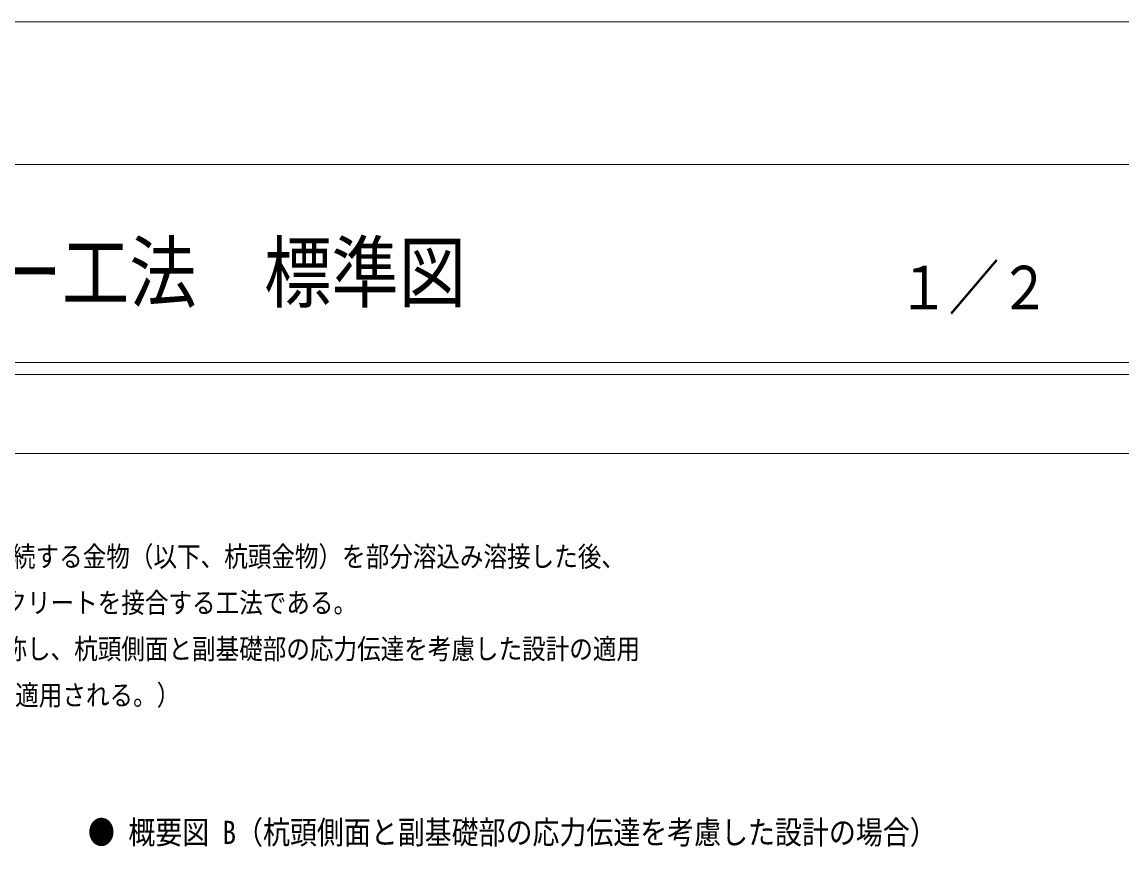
# Model space of a CAD drawing. Units: millimetres, scale not verified. Extents: x -59960 to 29700, y -21000 to 21000.
# Drawn here: x -13619 to 262, y 10582 to 21000 of the extents above; entities that cross this region are included whole.
import ezdxf
from ezdxf.enums import TextEntityAlignment as Align

# ---------------------------------------------------------------- set-up
doc = ezdxf.new("R2010")
doc.units = ezdxf.units.MM
doc.header["$LTSCALE"] = 70
doc.layers.add('0-1_01_TITLE', color=7, linetype='Continuous')
doc.layers.add('0-4_02_TEXT', color=7, linetype='Continuous')
for name, color, linetype, lineweight in [('0-3_DEFPOINTS', 7, 'Continuous', 18), ('0-6_03_ZU', 2, 'Continuous', 18), ('0-8_00_WAKU', 9, 'Continuous', 18)]:
    doc.layers.add(name, color=color, linetype=linetype, lineweight=lineweight)
doc.styles.add('ＭＳ ゴシック', font='')
doc.styles.get('ＭＳ ゴシック').set_extended_font_data('MS Gothic')

# ---------------------------------------------------------------- blocks, each defined once
blk = doc.blocks.new('U21')
at = {"layer": '0-4_02_TEXT', "style": 'ＭＳ ゴシック', "width": 0.85}
for s, p in [('クラウンパイルアンカー工法は、既製杭の杭頭鋼管外周部に定着部材 (以下、杭頭アンカー)を接続する金物（以下、杭頭金物）を部分溶込み溶接した後、', (3014.85, 35044.85)), ('杭頭金物のカプラー雌ねじ部に杭頭アンカーのねじ節鉄筋部を螺合することで、杭頭と基礎コンクリートを接合する工法である。', (3054.52, 34461.52)), ('基礎コンクリートは杭頭上端面より上部を「主基礎部」、杭のみ込み部周囲を「副基礎部」と呼称し、杭頭側面と副基礎部の応力伝達を考慮した設計の適用', (3054.52, 33878.18)), ('有無により、杭頭接合部の構造規定が異なる。（杭ごとに、概要図Ａまたは概要図Bのいずれかが適用される。）', (3054.52, 33294.85))]:
    blk.add_text(s, height=256.6, dxfattribs=at).set_placement(p, align=Align.BOTTOM_LEFT)

msp = doc.modelspace()

# ---------------------------------------------------------------- linework, layer by layer
at = {"layer": '0-3_DEFPOINTS'}
msp.add_line((-29700, 21000), (29700, 21000), dxfattribs=at)
at = {"layer": '0-8_00_WAKU'}
for p, q in [((-27700, 19200), (27700, 19200)), ((-27700, 16700), (27700, 16700)), ((-27900, 16550), (27900, 16550)), ((-27900, 15550), (27900, 15550))]:
    msp.add_line(p, q, dxfattribs=at)

# ---------------------------------------------------------------- block references
at = {"layer": '0-6_03_ZU'}
msp.add_blockref('U21', (-29700, -21000), dxfattribs=at)

# ---------------------------------------------------------------- texts
at = {"layer": '0-1_01_TITLE', "style": 'ＭＳ ゴシック', "width": 0.85}
for s, height, p in [('クラウンパイルアンカー工法\u3000標準図', 733.1, (-22463.64, 17252.1)), ('１／２', 549.9, (-2562.28, 17206.42))]:
    msp.add_text(s, height=height, dxfattribs=at).set_placement(p, align=Align.BOTTOM_LEFT)
at = {"layer": '0-4_02_TEXT', "style": 'ＭＳ ゴシック', "width": 0.85}
msp.add_text('● 概要図 B（杭頭側面と副基礎部の応力伝達を考慮した設計の場合）', height=293.3, dxfattribs=at).set_placement((-12786.65, 10532.65), align=Align.BOTTOM_LEFT)

doc.saveas('drawing.dxf')
